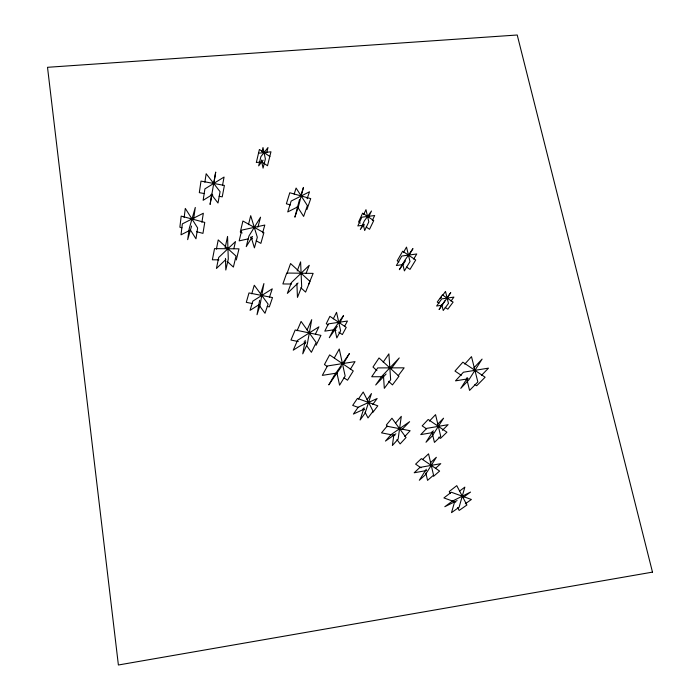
<?xml version="1.0" encoding="UTF-8"?>
<svg xmlns="http://www.w3.org/2000/svg" width="700" height="700" viewBox="0 0 700 700"><rect width="100%" height="100%" fill="white"/><g stroke="black" fill="none" stroke-linecap="round" stroke-linejoin="round"><path stroke-width="1.05" d="M184.153 217.586L185.299 208.399L197.636 227.964L195.974 238.831L190.225 229.688M393.873 434.858L392.376 445.506L398.125 439.136L401.293 416.36L395.517 423.15M193.681 218.68L195.291 207.454L189.175 228.804L187.679 239.662L191.581 226.021M204.864 182.21L206.168 173.731L220.08 191.686L217.998 203.018L211.514 194.626M201.889 222.338L203.332 213.246L182.35 223.877L181.002 234.832L189.411 230.554M213.736 183.741L215.714 172.069L210.079 204.444L211.907 194.093M259.621 300.309L257.014 314.729L259.945 305.567L263.918 283.553L260.925 293.099M305.209 340.314L302.75 353.841L307.3 344.102L311.719 319.655L307.099 329.91M222.504 185.474L224.07 177.056L204.907 188.886L203.14 200.296L212.082 194.74M216.396 249.182L218.225 239.925L236.023 256.095L233.389 267.076L227.062 261.319M225.129 247.791L227.561 236.425L228.279 259.088L225.811 270.025L225.453 258.379M233.826 248.727L235.489 241.57L218.689 257.469L216.44 268.459L225.838 259.525M261.984 151.707L262.99 147.543L265.379 158.935L263.069 168.149L261.371 159.976M236.303 259.954L238.998 248.832L214.532 248.64L212.371 259.796L218.899 259.84M248.465 224.674L250.705 215.679L257.311 237.256L254.424 247.861L251.046 236.766M266.7 152.749L267.995 147.551L260.89 156.616L258.659 165.865L263.113 160.169M299.512 199.544L294.884 217.184L298.471 206.386L303.459 187.407L300.79 195.484M257.898 227.132L260.566 217.175L248.946 236.014L246.234 246.645L252.499 236.46M262.605 232.907L264.801 225.05L241.745 230.116L239.172 240.87L248.421 238.822M454.799 501.218L451.509 512.645L459.086 507.255L464.861 487.104L459.751 490.971M251.755 293.825L254.275 285.25L268.1 304.098L265.002 313.276L258.562 304.465M294.166 194.11L296.091 188.046L307.387 205.625L303.625 216.423L297.22 206.421M364.105 407.75L360.098 420L365.024 413.306L371.455 393.566L367.062 399.726M269.43 297.308L272.283 288.811L252.849 301.105L250.057 310.354L259.131 304.596M307.099 198.791L309.514 191.782L291.165 201.049L287.717 211.951L298.139 206.657M306.915 209.536L310.73 198.634L289.774 192.763L286.37 203.796L290.474 204.942M286.983 273.63L290.57 263.55L309.986 281.4L305.594 292.101L300.851 287.735M297.203 270.953L300.606 261.87L301.683 286.79L297.465 297.404L296.887 283.596M306.092 273.324L309.26 265.309L291.34 282.686L287.359 293.396L298.034 283.01M308.691 284.235L313.145 273.376L286.738 273.044L282.879 283.946L291.48 284.043M297.115 330.733L301.088 321.431L316.155 342.536L311.395 352.301L306.504 345.424M363.711 214.585L365.969 209.668L368.812 221.874L364.683 230.554L363.291 224.534M368.707 216.886L371.481 211.006L364.402 220.815L360.342 229.513L364.149 224.227M315.411 334.18L318.902 326.848L297.57 340.331L293.248 350.166L305.944 342.108M372.356 220.386L374.692 215.521L361.839 217.192L357.831 225.943L364.158 225.111M316.085 345.284L320.941 335.379L295.207 329.98L290.964 340.034L298.287 341.565M333.305 318.824L336.551 312.322L340.611 330.811L336.805 337.96L334.828 328.851M340.235 321.895L343.586 315.446L332.973 330.549L329.297 337.706L337.295 326.322M344.523 326.498L347.454 321.029L328.387 323.881L324.8 331.144L335.213 329.578M334.364 357.858L339.264 348.985L345.152 376.023L339.579 385.184L336.84 372.496M403.506 252.332L406.516 247.091L410.007 261.537L404.39 270.909L402.692 263.812M343.787 363.151L349.431 353.491L334.101 375.707L328.79 384.895L341.39 366.625M409.36 254.73L412.956 248.631L404.854 260.312L399.341 269.71L405.475 260.864M413.639 259.14L416.762 253.969L401.817 256.034L396.366 265.51L403.699 264.486M350.289 369.373L355.023 361.629L327.451 365.969L322.315 375.375L337.391 372.977M426.291 469.236L419.326 480.252L425.154 475.037L436.354 457.293L430.351 462.805M433.326 430.78L426.002 442.243L432.119 436.144L443.564 418.197L437.264 424.611M467.565 377.755L460.775 388.377L468.843 379.89L482.09 359.1L473.786 368.007M444.92 300.755L439.084 309.514L450.756 292.661L446.67 298.27M383.197 362.154L388.885 353.85L390.652 379.776L384.317 388.369L383.469 375.681M358.356 399.105L363.213 392.026L373.074 411.197L368.007 417.926L365.111 412.283M440.309 298.655L441.464 297.045M442.61 295.435L445.489 291.419L448.472 303.424L443.231 310.494L441.77 304.57M372.645 404.609L377.134 398.527L358.172 407.251L353.395 414.059L364.166 409.089M450.975 301.061L453.924 297.089L441.726 298.891L436.599 306.031L442.61 305.13M398.134 375.856L404.145 367.832L377.729 367.902L371.7 376.757L382.463 376.723M372.662 412.641L377.816 405.825L357.438 398.422L352.686 405.396L358.68 407.566M464.765 364.114L471.494 356.65L477.846 381.955L469.577 390.399L466.506 378.009M404.819 436.52L410.13 430.727L387.039 426.239L381.526 432.863L394.905 435.453M386.094 374.019L375.699 384.991L381.832 376.311L399.262 357.936L391.283 368.541M429.406 421.129L435.549 414.645L440.72 436.319L434.446 442.409L431.926 431.769M481.46 375.384L488.512 368.13L463.418 372.216L455.49 380.87L468.309 378.77M442.409 430.29L448.088 424.69L426.738 428.374L420.735 434.621L433.317 432.442M422.686 459.419L428.549 453.836L433.545 475.16L427.56 480.366L425.854 473.034M435.435 468.396L440.764 463.671L419.921 467.416L414.199 472.771L426.484 470.549M433.527 476.341L439.609 471.074L421.348 458.64L415.608 464.135L420.989 467.801M463.619 497.131L470.54 492.074L452.235 501.191L444.815 506.713L457.082 500.588M465.308 503.79L471.398 499.485L451.29 492.231L443.905 497.936L455.709 502.189M395.868 433.816L385.464 441.079L391.064 434.613L409.623 421.68L401.94 429.572M262.456 161.805L256.331 162.523L259.402 149.468L269.876 156.502M258.527 153.221L270.961 151.786L267.514 165.742L261.494 161.7M204.514 193.611L199.308 192.649L200.996 181.107L224.394 185.439L222.232 196.866L219.109 196.289M210.77 194.758L212.852 195.143M252.569 303.581L246.286 302.348L248.99 292.941L272.519 297.579L269.334 306.871L267.243 306.46M181.965 227.763L179.874 227.203L181.186 216.107L204.759 222.425L202.956 233.371L196.656 231.691M362.679 409.019L364.674 409.745M242.191 232.977L240.319 231.936L242.909 221.025L263.882 232.706L260.864 243.381L256.191 240.782M250.591 237.659L252.455 238.7M360.29 223.081L358.61 221.952L362.626 213.15L373.73 220.605L369.53 229.285L366.17 227.027M398.921 261.94L397.215 260.794L402.675 251.23L415.713 259.989L409.999 269.386L406.595 267.094M439.014 303.266L437.255 302.076L442.382 294.892L453.119 302.111L447.816 309.19L445.174 307.414M461.309 375.34L454.974 371.061L462.866 362.197L485.109 377.213L476.7 385.744L474.889 384.519M328.064 324.914L326.279 323.706L329.884 316.33L346.229 327.39L342.335 334.582L338.765 332.168M334.311 329.149L336.096 330.356M426.545 428.846L422.17 425.871L428.181 419.475L446.924 432.197L440.545 438.358L438.795 437.168M327.11 366.354L324.45 364.551L329.621 354.9L353.281 370.956L347.515 380.223L343.971 377.816M376.889 370.598L372.995 367.019L379.033 357.963L398.965 376.25L392.455 384.904L388.561 381.325M387.608 426.72L386.356 424.996L391.956 418.233L406.035 437.517L400.129 443.914L396.996 439.609M304.054 341.985L305.279 343.7M450.266 493.377L449.278 491.488L456.767 485.651L466.909 505.006L459.165 510.44L457.677 507.596M652.488 572.128L118.388 665L47.512 67.305L517.221 35L652.488 572.128"/></g></svg>
